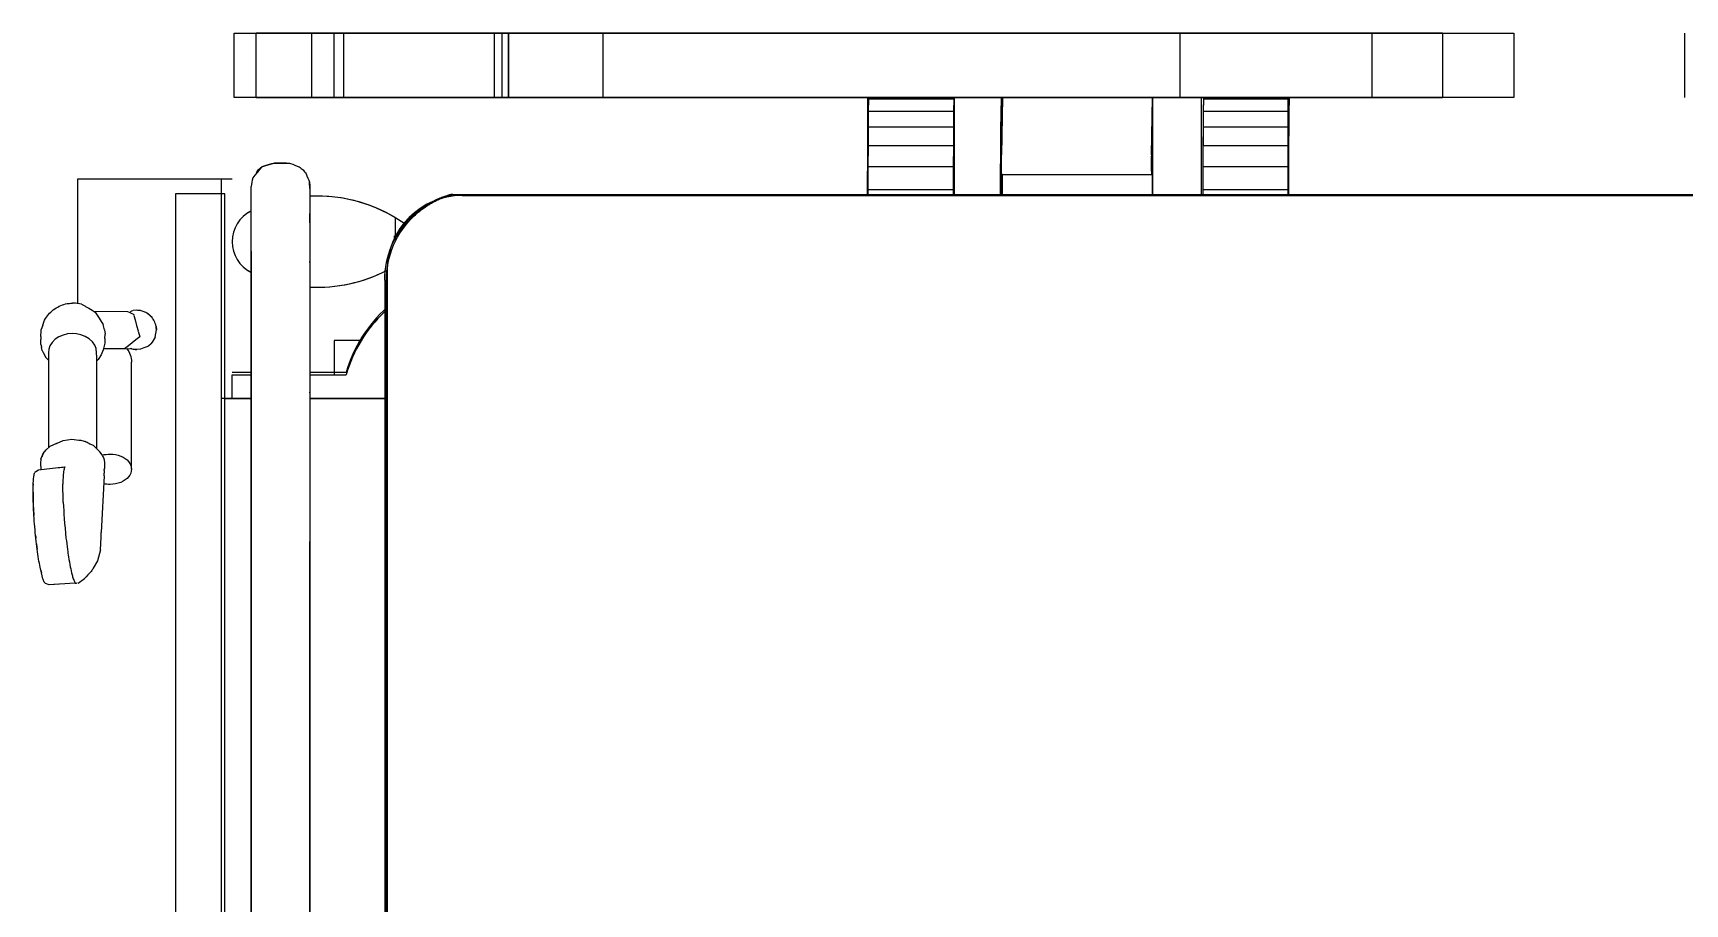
# Model space of a CAD drawing. Extents: x 2733443 to 3206532, y -1516114 to -1264405.
# Drawn here: x 3022467 to 3023306, y -1500473 to -1500030 of the extents above; entities that cross this region are included whole.
import ezdxf

# ---------------------------------------------------------------- set-up
doc = ezdxf.new("R2010")
doc.units = 0
doc.header["$MEASUREMENT"] = 0
doc.linetypes.add('1', pattern=[0, 0, 0])
doc.layers.get('0').update_dxf_attribs({"color": 250, "linetype": '1'})
doc.layers.add('furniture', color=33, linetype='Continuous')

# ---------------------------------------------------------------- blocks, each defined once
blk = doc.blocks.new('EQUIPMENT')
at = {"layer": 'furniture'}
for p, q in [((-9024.38, 2133.19), (-8373.67, 2133.19)), ((-9024.38, 2100.49), (-9024.38, 2133.19)), ((-9013.21, 2100.51), (-9013.21, 2133.19)), ((-8985.11, 2133.19), (-9013.21, 2133.19)), ((-8977.22, 2133.19), (-8985.11, 2133.19)), ((-8985.11, 2133.19), (-8985.11, 2100.51)), ((-8973.73, 2133.19), (-8977.22, 2133.19)), ((-8968.85, 2133.19), (-8973.73, 2133.19)), ((-8973.73, 2133.19), (-8973.73, 2100.51)), ((-8892.26, 2133.19), (-8968.85, 2133.19)), ((-8968.85, 2133.19), (-8968.85, 2100.51)), ((-8888.33, 2133.19), (-8892.26, 2133.19)), ((-8892.26, 2133.19), (-8892.26, 2100.51)), ((-8884.9, 2133.19), (-8888.33, 2133.19)), ((-8888.33, 2133.19), (-8888.33, 2100.51)), ((-8884.92, 2100.51), (-8884.92, 2133.19)), ((-8880.63, 2133.19), (-8884.9, 2133.19)), ((-8884.9, 2133.19), (-8884.9, 2100.51)), ((-8860.84, 2133.19), (-8880.63, 2133.19)), ((-8850.14, 2133.19), (-8860.84, 2133.19)), ((-8836.75, 2133.19), (-8850.14, 2133.19)), ((-8543.58, 2133.19), (-8836.75, 2133.19)), ((-8836.75, 2100.51), (-8836.75, 2133.19)), ((-8445.87, 2133.19), (-8543.58, 2133.19)), ((-8543.58, 2133.19), (-8543.58, 2100.51)), ((-8418.83, 2133.19), (-8445.87, 2133.19)), ((-8445.87, 2133.19), (-8445.87, 2100.51)), ((-8409.99, 2133.19), (-8418.83, 2133.19)), ((-8409.99, 2133.19), (-8409.99, 2100.51)), ((-8373.67, 2133.19), (-8373.67, 2100.49)), ((-8286.81, 2100.51), (-8286.81, 2133.19)), ((-8373.67, 2100.49), (-9024.38, 2100.49)), ((-9013.21, 2100.51), (-8985.11, 2100.51)), ((-8985.11, 2100.51), (-8977.22, 2100.51)), ((-8977.22, 2100.51), (-8973.73, 2100.51)), ((-8973.73, 2100.51), (-8968.85, 2100.51)), ((-8968.85, 2100.51), (-8892.26, 2100.51)), ((-8892.26, 2100.51), (-8888.33, 2100.51)), ((-8888.33, 2100.51), (-8884.9, 2100.51)), ((-8884.9, 2100.51), (-8880.63, 2100.51)), ((-8880.63, 2100.51), (-8860.84, 2100.51)), ((-8860.84, 2100.51), (-8850.14, 2100.51)), ((-8850.14, 2100.51), (-8836.75, 2100.51)), ((-8836.75, 2100.51), (-8543.58, 2100.51)), ((-8702.36, 2100.49), (-8702.36, 2050.64)), ((-8702.12, 2093.13), (-8702.04, 2100.38)), ((-8701.86, 2100.38), (-8701.88, 2099.55)), ((-8658.36, 2100.49), (-8658.36, 2050.64)), ((-8658.31, 2099.55), (-8658.29, 2100.38)), ((-8634.54, 2083.97), (-8634.32, 2100.38)), ((-8634.37, 2100.49), (-8634.37, 2050.64)), ((-8633.78, 2100.38), (-8634.17, 2071.27)), ((-8557.89, 2071.27), (-8557.5, 2100.51)), ((-8557.4, 2100.49), (-8557.4, 2050.64)), ((-8543.58, 2100.51), (-8445.87, 2100.51)), ((-8532.63, 2050.64), (-8532.63, 2100.49)), ((-8531.59, 2100.38), (-8531.66, 2093.13)), ((-8531.42, 2099.55), (-8531.4, 2100.38)), ((-8488.62, 2100.49), (-8488.62, 2050.64)), ((-8487.85, 2099.55), (-8487.83, 2100.38)), ((-8445.87, 2100.51), (-8418.83, 2100.51)), ((-8418.83, 2100.51), (-8409.99, 2100.51)), ((-8702.2, 2082.18), (-8702.12, 2093.13)), ((-8701.97, 2093.36), (-8702.05, 2085.39)), ((-8701.88, 2099.55), (-8701.97, 2093.36)), ((-8658.41, 2093.36), (-8701.97, 2093.36)), ((-8658.31, 2099.55), (-8701.88, 2099.55)), ((-8658.49, 2085.39), (-8658.41, 2093.36)), ((-8658.41, 2093.36), (-8658.31, 2099.55)), ((-8531.66, 2093.13), (-8531.74, 2082.18)), ((-8531.6, 2085.39), (-8531.51, 2093.36)), ((-8531.51, 2093.36), (-8531.42, 2099.55)), ((-8487.95, 2093.36), (-8531.51, 2093.36)), ((-8487.85, 2099.55), (-8531.42, 2099.55)), ((-8488.03, 2085.39), (-8487.95, 2093.36)), ((-8487.95, 2093.36), (-8487.85, 2099.55)), ((-8702.05, 2085.39), (-8702.12, 2075.9)), ((-8658.49, 2085.39), (-8702.05, 2085.39)), ((-8658.56, 2075.9), (-8658.49, 2085.39)), ((-8531.67, 2075.9), (-8531.6, 2085.39)), ((-8488.03, 2085.39), (-8531.6, 2085.39)), ((-8488.1, 2075.9), (-8488.03, 2085.39)), ((-8702.26, 2069.8), (-8702.2, 2082.18)), ((-8702.12, 2075.9), (-8702.18, 2065.18)), ((-8658.56, 2075.9), (-8702.12, 2075.9)), ((-8658.61, 2065.18), (-8658.56, 2075.9)), ((-8634.69, 2057.38), (-8634.6, 2076.26)), ((-8531.74, 2082.18), (-8531.81, 2069.8)), ((-8531.72, 2065.18), (-8531.67, 2075.9)), ((-8488.1, 2075.9), (-8531.67, 2075.9)), ((-8488.15, 2065.18), (-8488.1, 2075.9)), ((-8702.31, 2056.37), (-8702.26, 2069.8)), ((-8531.81, 2069.8), (-8531.85, 2056.37)), ((-9103.85, 1995.68), (-9103.85, 2059.16)), ((-9103.85, 2059.16), (-9030.94, 2059.16)), ((-9103.85, 1995.68), (-9103.85, 2059.16)), ((-9103.85, 2059.16), (-9025.46, 2059.16)), ((-9030.94, 2059.16), (-9030.94, 1067.27)), ((-9012.99, 2062.03), (-9012.32, 2063.64)), ((-8702.18, 2065.18), (-8702.21, 2053.54)), ((-8658.61, 2065.18), (-8702.18, 2065.18)), ((-8658.65, 2053.54), (-8658.61, 2065.18)), ((-8634.14, 2061.26), (-8634, 2061.26)), ((-8634, 2061.26), (-8557.72, 2061.26)), ((-8531.76, 2053.54), (-8531.72, 2065.18)), ((-8488.15, 2065.18), (-8531.72, 2065.18)), ((-8488.19, 2053.54), (-8488.15, 2065.18)), ((-9054.29, 2051.51), (-9054.29, 1064.53)), ((-9029.11, 2051.51), (-9054.29, 2051.51)), ((-9029.11, 1064.53), (-9029.11, 2051.51)), ((-8985.88, 2054.2), (-8986.08, 2057.35)), ((-8985.88, 2055.17), (-8985.96, 2055.43)), ((-8985.88, 2054.2), (-8985.88, 2054.56)), ((-8913.23, 2051.14), (-8913.89, 2051.14)), ((-8913.23, 2051.14), (-8232, 2051.14)), ((-8908.55, 2050.64), (-7094.43, 2050.64)), ((-8702.31, 2051.14), (-8702.31, 2056.37)), ((-8702.21, 2053.54), (-8702.22, 2051.14)), ((-8658.65, 2053.54), (-8702.21, 2053.54)), ((-8658.65, 2051.14), (-8658.65, 2053.54)), ((-8531.85, 2056.37), (-8531.86, 2051.14)), ((-8488.19, 2053.54), (-8531.76, 2053.54)), ((-8531.76, 2051.14), (-8531.76, 2053.54)), ((-8488.2, 2051.14), (-8488.19, 2053.54)), ((-8985.88, 2039.86), (-8985.88, 2041.49)), ((-8930.93, 2042.76), (-8930.6, 2043.02)), ((-8922.75, 2047.91), (-8922.73, 2047.91)), ((-8985.88, 2036.69), (-8985.88, 2039.86)), ((-8942.51, 2039.39), (-8942.51, 2030.08)), ((-8942.84, 2027.74), (-8942.84, 2028.85)), ((-8942.83, 2029.02), (-8942.83, 2030.08)), ((-8942.83, 2030.08), (-8942.24, 2030.08)), ((-8942.63, 2029.02), (-8942.83, 2029.02)), ((-8942.63, 2029.02), (-8942.63, 2028.85)), ((-8942.63, 2028.85), (-8942.63, 2028.12)), ((-8942.58, 2029.02), (-8940.44, 2032.5)), ((-8942.58, 2028.2), (-8942.58, 2029.02)), ((-8942.39, 2029.02), (-8942.58, 2029.02)), ((-8942.39, 2029.02), (-8942.39, 2028.55)), ((-8941.32, 2031.57), (-8941.15, 2031.57)), ((-8940.81, 2031.57), (-8941.15, 2031.57)), ((-8985.88, 2016.58), (-8985.92, 2017.17)), ((-8985.88, 2010.34), (-8985.91, 2009.23)), ((-8947.83, 2007.57), (-8947.83, 1108.47)), ((-8946.98, 1108.47), (-8946.98, 2007.57)), ((-8946.67, 2012.51), (-8946.67, 1103.53)), ((-9106.16, 1996.01), (-9106.67, 1995.99)), ((-9102.07, 1995.43), (-9100.34, 1994.55)), ((-9095.73, 1991.84), (-9078.63, 1991.71)), ((-9076.64, 1991.94), (-9077.32, 1991.6)), ((-9075.96, 1992.03), (-9076.64, 1991.94)), ((-9073.9, 1992.32), (-9075.71, 1992.16)), ((-9072.08, 1992.16), (-9073.9, 1992.32)), ((-9066.15, 1988.63), (-9068.44, 1990.7)), ((-8985.89, 1992.33), (-8985.88, 1991.95)), ((-9122.52, 1981.85), (-9122.48, 1982.5)), ((-9121.71, 1984.78), (-9122.48, 1982.5)), ((-9121.71, 1984.78), (-9120.82, 1987.38)), ((-9090.4, 1982.35), (-9090.96, 1985.09)), ((-9090.4, 1982.35), (-9090.04, 1980.13)), ((-9075.6, 1990.32), (-9075.46, 1989.79)), ((-9075.41, 1989.63), (-9074.81, 1987.45)), ((-9064.59, 1978.74), (-9063.92, 1982.35)), ((-9064.09, 1984.16), (-9063.92, 1982.35)), ((-9122.73, 1979), (-9122.79, 1977.48)), ((-9122.78, 1976.63), (-9122.79, 1977.48)), ((-9122.75, 1974.87), (-9122.78, 1976.63)), ((-9122.73, 1979), (-9122.52, 1981.85)), ((-9118.05, 1974.33), (-9118.65, 1972.56)), ((-9116.97, 1976.04), (-9118.05, 1974.33)), ((-9115.42, 1977.57), (-9116.97, 1976.04)), ((-9113.5, 1978.83), (-9115.42, 1977.57)), ((-9111.33, 1979.74), (-9113.5, 1978.83)), ((-9109.07, 1980.28), (-9111.33, 1979.74)), ((-9106.84, 1980.47), (-9109.07, 1980.28)), ((-9104.61, 1980.35), (-9106.84, 1980.47)), ((-9102.32, 1979.88), (-9104.61, 1980.35)), ((-9100.09, 1979.04), (-9102.32, 1979.88)), ((-9098.1, 1977.84), (-9100.09, 1979.04)), ((-9096.46, 1976.35), (-9098.1, 1977.84)), ((-9095.27, 1974.68), (-9096.46, 1976.35)), ((-9094.56, 1972.93), (-9095.27, 1974.68)), ((-9090.16, 1975.67), (-9090.96, 1972.19)), ((-9090.12, 1977.99), (-9090.16, 1975.67)), ((-9090.12, 1977.99), (-9090.04, 1980.13)), ((-9073.23, 1981.71), (-9072.44, 1978.84)), ((-9068.44, 1973.99), (-9066.84, 1975.29)), ((-9066.15, 1976.06), (-9066.78, 1975.36)), ((-9065.04, 1977.76), (-9066.15, 1976.06)), ((-9064.59, 1978.74), (-9065.04, 1977.76)), ((-8959.67, 1976.96), (-8973.58, 1976.96)), ((-8973.58, 1976.96), (-8973.58, 1959.59)), ((-9122.02, 1971.87), (-9122.31, 1973.4)), ((-9122.02, 1971.87), (-9121.51, 1970.81)), ((-9121.51, 1970.81), (-9120.14, 1968.41)), ((-9118.82, 1966.92), (-9120.14, 1968.41)), ((-9118.8, 1970.83), (-9118.82, 1968.07)), ((-9118.82, 1968.07), (-9118.82, 1965.13)), ((-9118.65, 1972.56), (-9118.8, 1970.83)), ((-9094.32, 1968.45), (-9094.56, 1972.93)), ((-9094.32, 1965.51), (-9094.32, 1968.45)), ((-9093.6, 1967.38), (-9094.32, 1966.7)), ((-9094.32, 1922.02), (-9094.32, 1965.51)), ((-9092, 1969.67), (-9093.6, 1967.38)), ((-9090.96, 1972.19), (-9092, 1969.67)), ((-9080.13, 1972.82), (-9090.73, 1972.82)), ((-9080.01, 1972.92), (-9077.24, 1972.82)), ((-9076.4, 1972.98), (-9077.24, 1972.82)), ((-9076.62, 1911.56), (-9076.62, 1966.02)), ((-9073.9, 1972.37), (-9075.71, 1972.53)), ((-9072.08, 1972.53), (-9073.9, 1972.37)), ((-9118.82, 1965.13), (-9118.82, 1922.42)), ((-9015.83, 1960.7), (-9025.46, 1960.7)), ((-9025.46, 1947.43), (-9025.46, 1959.59)), ((-9025.46, 1959.59), (-9015.83, 1959.59)), ((-8967.44, 1960.7), (-8985.88, 1960.7)), ((-8985.88, 1959.59), (-8967.44, 1959.59)), ((-8985.91, 1950.72), (-8985.89, 1940.51)), ((-8985.88, 1950.72), (-8985.88, 1874.81)), ((-8985.88, 1950.36), (-8985.88, 1950.72)), ((-9015.72, 1947.43), (-9030.94, 1947.43)), ((-9029.11, 1947.43), (-9015.83, 1947.43)), ((-8985.9, 1947.43), (-8946.67, 1947.43)), ((-8947.83, 1947.43), (-8985.88, 1947.43)), ((-9015.72, 1933.71), (-9015.83, 1933.74)), ((-9015.83, 1933.02), (-9015.83, 1933.74)), ((-9015.83, 1933.02), (-9015.65, 1933.02)), ((-9114.75, 1924.63), (-9118.08, 1923.04)), ((-9114.75, 1924.63), (-9111.36, 1926.14)), ((-9111.36, 1926.14), (-9106.87, 1926.77)), ((-9097.87, 1924.37), (-9098.12, 1924.59)), ((-9095.85, 1923.56), (-9098.07, 1924.44)), ((-9093.12, 1920.81), (-9095.85, 1923.56)), ((-9015.65, 1930.01), (-9015.83, 1930.07)), ((-9015.83, 1916.62), (-9015.83, 1926.55)), ((-9122.66, 1916.67), (-9122.9, 1914.59)), ((-9122.66, 1916.67), (-9121.49, 1919.53)), ((-9121.49, 1919.53), (-9122.27, 1917.61)), ((-9121.49, 1919.53), (-9120.08, 1921.38)), ((-9118.08, 1923.04), (-9120.08, 1921.38)), ((-9092.67, 1920.39), (-9093.12, 1920.81)), ((-9091.53, 1918.95), (-9092.67, 1920.39)), ((-9090.24, 1915.11), (-9090.58, 1917.01)), ((-9090.24, 1912.23), (-9090.24, 1915.11)), ((-9015.78, 1917.99), (-9015.83, 1918.28)), ((-9015.83, 1907.23), (-9015.83, 1916.62)), ((-9015.83, 1907.23), (-9015.83, 1915.56)), ((-9015.83, 1907.23), (-9015.83, 1915.56)), ((-9015.83, 1915.56), (-9015.83, 1907.23)), ((-9125.23, 1910.44), (-9123.96, 1911.23)), ((-9123.92, 1911.33), (-9113.92, 1912.37)), ((-9122.9, 1914.59), (-9122.68, 1911.46)), ((-9090.5, 1908.2), (-9091.97, 1879.41)), ((-9090.56, 1910.87), (-9090.43, 1909.62)), ((-9090.5, 1908.2), (-9090.43, 1909.62)), ((-9015.83, 1914.68), (-9015.83, 1907.23)), ((-9126.58, 1904.16), (-9126.61, 1903.85)), ((-9126.61, 1903.85), (-9126.61, 1903.41)), ((-9125.41, 1877.91), (-9125.33, 1877.06)), ((-9125.33, 1877.06), (-9125.26, 1876.45)), ((-9092.34, 1870.64), (-9092.1, 1877.08)), ((-9092.1, 1877.08), (-9091.97, 1879.41)), ((-9124.75, 1872.1), (-9124.57, 1870.89)), ((-9093.92, 1865.02), (-9096.04, 1861.21)), ((-9092.34, 1870.64), (-9093.92, 1865.02)), ((-9122.77, 1860.33), (-9122.69, 1859.94)), ((-9122.69, 1859.94), (-9122.41, 1858.97)), ((-9118.52, 1852.8), (-9120.28, 1853.51)), ((-9105.18, 1853.72), (-9118.52, 1852.8)), ((-9113.87, 1853.08), (-9118.52, 1852.8)), ((-9104.55, 1853.65), (-9104.41, 1853.93)), ((-9103.85, 1853.65), (-9103.85, 1853.65)), ((-9103.68, 1853.7), (-9100.48, 1856.08)), ((-9015.83, 1800.33), (-9015.83, 1799.46)), ((-9015.83, 1720.3), (-9015.83, 1799.46))]:
    blk.add_line(p, q, dxfattribs=at)
at = {"layer": 'furniture', "flags": 128}
for points in [[(-9010.41, 2065.2), (-9008.77, 2065.68), (-9007.13, 2066.17), (-9005.49, 2066.66), (-9003.85, 2067.15)], [(-9003.85, 2067.15), (-9005.49, 2066.66), (-9007.13, 2066.17), (-9008.77, 2065.68), (-9010.41, 2065.2)], [(-8997.86, 2067.15), (-8999.36, 2067.15), (-9000.86, 2067.15), (-9002.35, 2067.15), (-9003.85, 2067.15)], [(-9003.85, 2067.15), (-9002.35, 2067.15), (-9000.86, 2067.15), (-8999.36, 2067.15), (-8997.86, 2067.15)], [(-8997.86, 2067.15), (-8997.32, 2067.1), (-8996.77, 2067.05), (-8996.23, 2067), (-8995.68, 2066.95)], [(-8995.68, 2066.95), (-8994.59, 2066.51), (-8993.49, 2066.07), (-8992.4, 2065.63), (-8991.3, 2065.2)], [(-9014.99, 2059.58), (-9015.2, 2058.48), (-9015.41, 2057.37), (-9015.62, 2056.27), (-9015.83, 2055.17)], [(-9010.41, 2065.2), (-9011.55, 2063.79), (-9012.7, 2062.39), (-9013.85, 2060.98), (-9014.99, 2059.58)], [(-9012.32, 2063.64), (-9011.84, 2064.03), (-9011.37, 2064.42), (-9010.89, 2064.81), (-9010.41, 2065.2)], [(-8991.3, 2065.2), (-8990.83, 2064.81), (-8990.35, 2064.42), (-8989.87, 2064.03), (-8989.39, 2063.64)], [(-8989.39, 2063.64), (-8989, 2063.16), (-8988.61, 2062.68), (-8988.22, 2062.2), (-8987.83, 2061.72)], [(-8987.83, 2061.72), (-8987.39, 2060.63), (-8986.96, 2059.54), (-8986.52, 2058.44), (-8986.08, 2057.35)], [(-9015.83, 2051.27), (-9015.83, 2052.25), (-9015.83, 2053.22), (-9015.83, 2054.2), (-9015.83, 2055.17)], [(-9015.83, 2039.87), (-9015.83, 2042.72), (-9015.83, 2045.57), (-9015.83, 2048.42), (-9015.83, 2051.27)], [(-8986.08, 2057.35), (-8986.03, 2056.8), (-8985.98, 2056.26), (-8985.93, 2055.71), (-8985.88, 2055.17)], [(-8985.88, 2054.56), (-8985.88, 2054.71), (-8985.88, 2054.87), (-8985.88, 2055.02), (-8985.88, 2055.17)], [(-8985.88, 2055.17), (-8985.88, 2054.93), (-8985.88, 2054.69), (-8985.88, 2054.44), (-8985.88, 2054.2)], [(-8985.88, 2054.2), (-8985.88, 2052.26), (-8985.88, 2050.31), (-8985.88, 2048.37), (-8985.88, 2046.42)], [(-8985.88, 2046.42), (-8985.88, 2042.75), (-8985.88, 2039.08), (-8985.88, 2035.4), (-8985.88, 2031.73)], [(-9015.83, 2031.78), (-9015.83, 2033.8), (-9015.83, 2035.83), (-9015.83, 2037.85), (-9015.83, 2039.87)], [(-8939.2, 2034.25), (-8937.31, 2036.63), (-8935.06, 2039.06)], [(-9015.83, 2022.37), (-9015.83, 2024.72), (-9015.83, 2027.08), (-9015.83, 2029.43), (-9015.83, 2031.78)], [(-8985.88, 2031.73), (-8985.88, 2029.39), (-8985.88, 2027.04), (-8985.88, 2024.7), (-8985.88, 2022.36)], [(-8941.15, 2031.57), (-8941.91, 2030.31), (-8942.63, 2029.02)], [(-8942.24, 2030.08), (-8941.78, 2030.83), (-8941.32, 2031.57)], [(-9015.83, 1907.23), (-9015.83, 1927.35), (-9015.83, 1968.96), (-9015.83, 2010.57), (-9015.83, 2022.37)], [(-9015.83, 2022.37), (-9015.83, 1993.99), (-9015.83, 1936.94), (-9015.83, 1907.23)], [(-8985.88, 2022.36), (-8985.88, 2019.76), (-8985.88, 2017.17), (-8985.88, 2014.57), (-8985.88, 2011.98)], [(-9015.83, 1933.74), (-9015.83, 1953.6), (-9015.83, 1973.45), (-9015.83, 1993.31), (-9015.83, 2013.17)], [(-9015.83, 2012.04), (-9015.83, 1996.71), (-9015.83, 1981.38), (-9015.83, 1966.05), (-9015.83, 1950.72)], [(-8985.88, 2011.98), (-8985.88, 2009.23), (-8985.88, 2006.47), (-8985.88, 2003.72), (-8985.88, 2000.97)], [(-8985.88, 2000.97), (-8985.88, 1998.09), (-8985.88, 1995.21), (-8985.88, 1992.33), (-8985.88, 1989.45)], [(-9118.87, 1990.25), (-9118.25, 1990.85), (-9117.62, 1991.44), (-9117, 1992.04), (-9116.37, 1992.63)], [(-9116.37, 1992.63), (-9115.63, 1993.09), (-9114.89, 1993.54), (-9114.14, 1993.99), (-9113.4, 1994.45)], [(-9113.4, 1994.45), (-9112.58, 1994.73), (-9111.76, 1995.02), (-9110.95, 1995.3), (-9110.13, 1995.58)], [(-9110.13, 1995.58), (-9109.26, 1995.69), (-9108.4, 1995.8), (-9108.08, 1995.84)], [(-9108.08, 1995.84), (-9107.53, 1995.9), (-9106.67, 1996.01)], [(-9102.07, 1995.43), (-9103.09, 1995.58), (-9104.12, 1995.72), (-9105.14, 1995.87), (-9106.16, 1996.01)], [(-9100.34, 1994.54), (-9099.98, 1994.33), (-9098.34, 1993.37), (-9096.69, 1992.41), (-9095.05, 1991.44)], [(-9095.05, 1991.44), (-9094.03, 1989.85), (-9093, 1988.27), (-9091.98, 1986.68), (-9090.96, 1985.09)], [(-9078.63, 1991.71), (-9077.87, 1991.37), (-9077.12, 1991.02), (-9076.36, 1990.67), (-9075.6, 1990.32)], [(-9072.08, 1992.16), (-9072.54, 1992.2), (-9072.99, 1992.24), (-9073.44, 1992.28), (-9073.9, 1992.32)], [(-9070.22, 1991.62), (-9070.69, 1991.75), (-9071.15, 1991.89), (-9071.62, 1992.02), (-9072.08, 1992.16)], [(-9068.44, 1990.7), (-9068.88, 1990.93), (-9069.33, 1991.16), (-9069.78, 1991.39), (-9070.22, 1991.62)], [(-9066.15, 1988.63), (-9066.72, 1989.15), (-9067.3, 1989.66), (-9067.87, 1990.18), (-9068.44, 1990.7)], [(-9120.82, 1987.38), (-9120.33, 1988.1), (-9119.84, 1988.82), (-9119.36, 1989.53), (-9118.87, 1990.25)], [(-9074.8, 1987.39), (-9074.02, 1984.58), (-9073.26, 1981.84)], [(-9065.04, 1986.93), (-9065.31, 1987.35), (-9065.59, 1987.78), (-9065.87, 1988.21), (-9066.15, 1988.63)], [(-9064.09, 1984.16), (-9064.32, 1984.85), (-9064.56, 1985.54), (-9064.8, 1986.24), (-9065.04, 1986.93)], [(-9063.92, 1982.35), (-9063.96, 1982.8), (-9064, 1983.25), (-9064.05, 1983.71), (-9064.09, 1984.16)], [(-8985.88, 1989.45), (-8985.88, 1979.77), (-8985.88, 1970.09), (-8985.88, 1960.4), (-8985.88, 1950.72)], [(-9122.75, 1974.87), (-9122.41, 1973.76), (-9122.3, 1973.4)], [(-9072.44, 1978.84), (-9074.36, 1977.33), (-9076.29, 1975.83), (-9078.21, 1974.32), (-9080.13, 1972.82)], [(-9068.44, 1973.99), (-9069.35, 1973.63), (-9070.26, 1973.26), (-9071.17, 1972.9), (-9072.08, 1972.53)], [(-9015.83, 1981.83), (-9015.83, 1976.63), (-9015.83, 1971.43), (-9015.83, 1966.23), (-9015.83, 1961.02)], [(-9076.79, 1972.9), (-9076.41, 1972.77), (-9075.71, 1972.54)], [(-9075.71, 1972.53), (-9075.26, 1972.49), (-9074.81, 1972.45), (-9074.35, 1972.41), (-9073.9, 1972.37)], [(-9015.83, 1907.67), (-9015.83, 1924.06), (-9015.83, 1940.46), (-9015.83, 1956.85), (-9015.83, 1973.24)], [(-9015.83, 1973.24), (-9015.83, 1965.06), (-9015.83, 1956.87), (-9015.83, 1948.69), (-9015.83, 1940.51)], [(-9015.83, 1907.67), (-9015.83, 1924.06), (-9015.83, 1940.46), (-9015.83, 1956.85), (-9015.83, 1973.24)], [(-9015.83, 1971.43), (-9015.83, 1941.92), (-9015.83, 1912.4), (-9015.83, 1882.88), (-9015.83, 1872.94)], [(-9015.83, 1961.02), (-9015.83, 1963.63), (-9015.83, 1966.23), (-9015.83, 1968.83), (-9015.83, 1971.43)], [(-9015.83, 1950.72), (-9015.83, 1824.93), (-9015.83, 1699.14), (-9015.83, 1294.35), (-9015.83, 1168.56)], [(-8985.88, 1950.72), (-8985.88, 1941.16), (-8985.88, 1931.6), (-8985.88, 1922.04), (-8985.88, 1912.47)], [(-9015.83, 1940.51), (-9015.83, 1932.3), (-9015.83, 1924.09), (-9015.83, 1915.88), (-9015.83, 1907.67)], [(-9015.83, 1930.07), (-9015.83, 1930.8), (-9015.83, 1931.54), (-9015.83, 1932.28), (-9015.83, 1933.02)], [(-9106.87, 1926.77), (-9105.74, 1926.65), (-9104.6, 1926.52), (-9103.47, 1926.4), (-9102.34, 1926.28)], [(-9102.34, 1926.28), (-9101.78, 1926.11), (-9101.23, 1925.94), (-9100.67, 1925.76), (-9100.12, 1925.59)], [(-9098.12, 1924.59), (-9098.62, 1924.84), (-9099.12, 1925.09), (-9099.62, 1925.34), (-9100.12, 1925.59)], [(-9015.83, 1907.23), (-9015.77, 1920.65), (-9015.72, 1930.17)], [(-9015.83, 1926.55), (-9015.83, 1927.43), (-9015.83, 1928.31), (-9015.83, 1929.19), (-9015.83, 1930.07)], [(-9090.58, 1917.01), (-9090.82, 1917.5), (-9091.06, 1917.98), (-9091.29, 1918.47), (-9091.53, 1918.95)], [(-9015.83, 1918.28), (-9015.83, 1917.86), (-9015.83, 1917.45), (-9015.83, 1917.04), (-9015.83, 1916.62)], [(-9015.83, 1916.62), (-9015.83, 1916.14), (-9015.83, 1915.65), (-9015.83, 1915.16), (-9015.83, 1914.68)], [(-9015.83, 1916.62), (-9015.81, 1915.56), (-9015.79, 1914.84)], [(-9126.52, 1905.49), (-9126.45, 1906.17), (-9126.38, 1906.84), (-9126.31, 1907.52), (-9126.24, 1908.19)], [(-9126.24, 1908.19), (-9126.13, 1908.62), (-9126.02, 1909.05), (-9125.91, 1909.48), (-9125.8, 1909.9)], [(-9125.66, 1910.04), (-9125.51, 1910.17), (-9125.37, 1910.31), (-9125.23, 1910.44)], [(-9113.92, 1912.37), (-9113.08, 1912.46), (-9112.24, 1912.54), (-9111.39, 1912.63), (-9110.55, 1912.72)], [(-9111.36, 1908.22), (-9111.4, 1907.16), (-9111.45, 1906.11), (-9111.49, 1905.06), (-9111.53, 1904.01)], [(-9111.02, 1911.12), (-9111.11, 1910.4), (-9111.19, 1909.67), (-9111.28, 1908.94), (-9111.36, 1908.22)], [(-9110.55, 1912.72), (-9110.67, 1912.32), (-9110.79, 1911.92), (-9110.91, 1911.52), (-9111.02, 1911.12)], [(-9090.59, 1910.87), (-9090.49, 1911.26), (-9090.24, 1912.23)], [(-9015.83, 1211.61), (-9015.83, 1315.88), (-9015.83, 1699.14), (-9015.83, 1803.41), (-9015.83, 1907.67)], [(-9015.83, 1799.46), (-9015.83, 1826.4), (-9015.83, 1853.34), (-9015.83, 1880.29), (-9015.83, 1907.23)], [(-8985.88, 1912.47), (-8985.88, 1903.06), (-8985.88, 1893.64), (-8985.88, 1884.23), (-8985.88, 1874.81)], [(-9126.64, 1899.91), (-9126.65, 1899.59), (-9126.67, 1898.17)], [(-9126.66, 1902.07), (-9126.63, 1902.92), (-9126.59, 1903.78), (-9126.56, 1904.64), (-9126.52, 1905.49)], [(-9126.52, 1893.45), (-9126.56, 1895.6), (-9126.59, 1897.76), (-9126.63, 1899.91), (-9126.66, 1902.07)], [(-9111.36, 1894.77), (-9111.33, 1895.54), (-9111.39, 1898.37), (-9111.46, 1901.19), (-9111.53, 1904.01)], [(-9126.67, 1898.17), (-9126.64, 1896.97), (-9126.61, 1895.76), (-9126.58, 1894.56), (-9126.55, 1893.35)], [(-9126.24, 1888.08), (-9126.31, 1889.42), (-9126.38, 1890.76), (-9126.45, 1892.11), (-9126.52, 1893.45)], [(-9126.49, 1892.04), (-9126.46, 1891.38), (-9126.43, 1890.73)], [(-9126.43, 1890.73), (-9126.39, 1890.05), (-9126.35, 1889.37), (-9126.31, 1888.69), (-9126.27, 1888)], [(-9111.36, 1894.77), (-9111.23, 1892.7), (-9111.1, 1890.63), (-9110.98, 1888.56), (-9110.85, 1886.5)], [(-9125.8, 1882.3), (-9125.91, 1883.75), (-9126.02, 1885.19), (-9126.13, 1886.64), (-9126.24, 1888.08)], [(-9125.23, 1876.45), (-9125.37, 1877.91), (-9125.51, 1879.38), (-9125.66, 1880.84), (-9125.8, 1882.3)], [(-9110.85, 1886.5), (-9110.62, 1884.03), (-9110.39, 1881.55), (-9110.15, 1879.08), (-9109.92, 1876.61)], [(-9124.56, 1870.89), (-9124.72, 1872.28), (-9124.89, 1873.67), (-9125.06, 1875.06), (-9125.23, 1876.45)], [(-9124.93, 1873.67), (-9124.89, 1873.34), (-9124.75, 1872.1)], [(-9109.92, 1876.61), (-9109.74, 1875.15), (-9109.55, 1873.69), (-9109.37, 1872.23), (-9109.19, 1870.76)], [(-8985.88, 1244.47), (-8985.88, 1294.35), (-8985.88, 1699.14), (-8985.88, 1824.93), (-8985.88, 1874.81)], [(-8985.88, 1874.81), (-8985.88, 1803.41), (-8985.88, 1699.14), (-8985.88, 1315.88), (-8985.88, 1244.47)], [(-8985.88, 1874.81), (-8985.88, 1853.34), (-8985.88, 1826.4), (-8985.88, 1799.46)], [(-9123.83, 1865.93), (-9124.01, 1867.17), (-9124.2, 1868.41), (-9124.38, 1869.65), (-9124.56, 1870.89)], [(-9123.11, 1861.81), (-9123.29, 1862.84), (-9123.47, 1863.87), (-9123.65, 1864.9), (-9123.83, 1865.93)], [(-9109.19, 1870.76), (-9109.05, 1869.82), (-9108.91, 1868.88), (-9108.78, 1867.94), (-9108.64, 1867)], [(-9108.64, 1867), (-9108.41, 1865.73), (-9108.19, 1864.45), (-9107.97, 1863.18), (-9107.74, 1861.91)], [(-9121.68, 1855.92), (-9122.03, 1857.39), (-9122.39, 1858.86), (-9122.75, 1860.33), (-9123.11, 1861.81)], [(-9107.74, 1861.91), (-9107.51, 1860.89), (-9107.28, 1859.87), (-9107.05, 1858.85), (-9106.82, 1857.84)], [(-9106.82, 1857.84), (-9106.68, 1857.34), (-9106.53, 1856.84), (-9106.38, 1856.34), (-9106.23, 1855.84)], [(-9097.07, 1859.65), (-9097.92, 1858.76), (-9098.78, 1857.86), (-9099.63, 1856.97), (-9100.48, 1856.08)], [(-9096.02, 1861.21), (-9096.29, 1860.82), (-9096.55, 1860.43), (-9096.81, 1860.04), (-9097.07, 1859.65)], [(-9120.96, 1854.17), (-9121.14, 1854.61), (-9121.32, 1855.05), (-9121.5, 1855.48), (-9121.68, 1855.92)], [(-9120.28, 1853.51), (-9120.45, 1853.67), (-9120.62, 1853.84), (-9120.79, 1854), (-9120.96, 1854.17)], [(-9106.23, 1855.84), (-9105.97, 1855.31), (-9105.71, 1854.78), (-9105.44, 1854.25), (-9105.18, 1853.72)], [(-9105.18, 1853.72), (-9105.02, 1853.7), (-9104.86, 1853.68), (-9104.7, 1853.67), (-9104.55, 1853.65)], [(-9103.68, 1853.7), (-9103.74, 1853.67), (-9103.81, 1853.64), (-9103.88, 1853.61)], [(-8985.88, 1265.92), (-8985.88, 1343.03), (-8985.88, 1699.14), (-8985.88, 1776.25), (-8985.88, 1839.88)], [(-9015.83, 1799.46), (-9015.83, 1749.3), (-9015.83, 1699.14), (-9015.83, 1648.98), (-9015.83, 1319.82)], [(-9015.83, 1316.85), (-9015.83, 1647.49), (-9015.83, 1699.14), (-9015.83, 1750.79), (-9015.83, 1799.46)], [(-9015.83, 1799.46), (-9015.83, 1761), (-9015.83, 1699.14), (-9015.83, 1637.29), (-9015.83, 1296.43)], [(-8985.88, 1799.46), (-8985.88, 1760.77), (-8985.88, 1719.11)], [(-8985.88, 1799.46), (-8985.88, 1699.14), (-8985.88, 1267.21), (-8985.88, 1244.47)], [(-8985.88, 1296.43), (-8985.88, 1637.29), (-8985.88, 1699.14), (-8985.88, 1761), (-8985.88, 1799.46)], [(-8986.05, 1786.98), (-8986.01, 1770.12), (-8985.95, 1744.61), (-8985.88, 1719.11)], [(-8985.88, 1748.49), (-8985.88, 1750.51), (-8985.88, 1752.52), (-8985.88, 1754.53), (-8985.88, 1756.54)], [(-8985.88, 1756.54), (-8985.88, 1754.53), (-8985.88, 1752.52), (-8985.88, 1750.51), (-8985.88, 1748.49)], [(-8985.88, 1748.49), (-8985.88, 1723.82), (-8985.88, 1699.14), (-8985.88, 1674.46), (-8985.88, 1649.79)], [(-8985.88, 1649.79), (-8985.88, 1674.46), (-8985.88, 1699.14), (-8985.88, 1723.82), (-8985.88, 1748.49)], [(-9015.83, 1273.14), (-9015.83, 1699.11), (-9015.83, 1719.58)], [(-8985.88, 1719.11), (-8985.88, 1688.29), (-8985.88, 1657.48), (-8985.88, 1347.66), (-8985.88, 1316.85)]]:
    blk.add_lwpolyline(points, dxfattribs=at)
at = {"layer": 'furniture'}
for centre, radius, start, end in [((-8982.03, 1973.51), 76.83, 59.03496, 92.89076), ((-8982.03, 1973.51), 76.83, 55.14797, 92.86887), ((-8908.55, 2012.51), 38.12, 90, 180), ((-9008.11, 2027.19), 17.35, 116.42332, 243.57668), ((-9008.11, 2027.19), 17.35, 116.6022, 243.3978), ((-8982.03, 2080.87), 76.83, 267.10924, 297.04227), ((-8982.03, 2080.87), 76.83, 267.13113, 297.4101), ((-8900.68, 1941.82), 69.37, 131.51708, 164.21289), ((-8900.68, 1940.72), 69.37, 132.97148, 164.21289)]:
    blk.add_arc(centre, radius, start, end, dxfattribs=at)
at = {"layer": 'furniture', "extrusion": (0, 0, -1)}
for centre, major_axis, ratio, start_param, end_param in [((-8634.43, 2065.7), (0, -21.78), 0.008727, 2.076942, 2.565634), ((-8634.14, 2066.7), (0, -5.45), 0.008727, 0, 2.565634), ((-8557.86, 2066.7), (0, -5.45), 0.008727, 0, 2.565634), ((-8634, 2050.36), (0, -10.89), 0.008727, 3.141593, 4.640426), ((-8557.72, 2050.36), (0, -10.89), 0.008727, 3.141593, 4.640426), ((-8634.52, 2046.82), (0, -21.78), 0.008727, 1.771388, 2.076942), ((-8902.87, 2007.57), (0, -44.96), 0.999962, 2.673809, 2.684168), ((-8902.87, 2007.57), (0, -44.96), 0.999962, 1.977706, 2.384321), ((-8902.02, 2007.57), (0, -44.96), 0.999962, 1.977706, 2.384321), ((-8902.87, 2007.57), (0, -44.96), 0.999962, 2.227467, 2.328428), ((-8902.87, 2007.57), (0, -44.96), 0.999962, 1.570796, 1.977559), ((-8902.02, 2007.57), (0, 44.96), 0.999962, 4.712389, 5.119151), ((-8903.31, 2007.57), (0, -44.96), 0.999962, 2.068091, 2.095031), ((-8902.87, 2007.57), (0, -44.96), 0.999962, 2.068091, 2.124033), ((-9087.52, 1966.02), (-10.89, 0), 0.999998, 2.460038, 3.141593), ((-9087.52, 1911.56), (-10.89, 0), 0.707107, 7.486122, 7.853982), ((-9087.52, 1911.56), (-10.89, 0), 0.707107, 1.570796, 4.712389), ((-9087.52, 1911.56), (-10.89, 0), 0.707107, 4.712389, 5.013982)]:
    blk.add_ellipse(centre, major_axis=major_axis, ratio=ratio, start_param=start_param, end_param=end_param, dxfattribs=at)
at = {"layer": 'furniture'}
for points, knots in [([(-8913.89, 2051.14), (-8914, 2051.14), (-8914.23, 2051.11), (-8914.65, 2051.01), (-8915.06, 2050.87), (-8915.37, 2050.76), (-8915.56, 2050.7), (-8915.71, 2050.64), (-8915.86, 2050.59), (-8916.07, 2050.52), (-8916.46, 2050.39), (-8917.08, 2050.19), (-8917.73, 2049.99), (-8918.18, 2049.83), (-8918.43, 2049.74), (-8918.62, 2049.67), (-8918.81, 2049.6), (-8919.06, 2049.5), (-8919.51, 2049.32), (-8920.15, 2049.06), (-8920.94, 2048.73), (-8921.97, 2048.27), (-8923.28, 2047.64), (-8924.84, 2046.81), (-8926.39, 2045.9), (-8928.43, 2044.59), (-8930.94, 2042.77), (-8932.83, 2041.11), (-8933.76, 2040.25)], [0, 0, 0, 0, 0.035714, 0.071429, 0.107143, 0.125, 0.133929, 0.142857, 0.151786, 0.160714, 0.178571, 0.214286, 0.25, 0.267857, 0.276786, 0.285714, 0.294643, 0.303571, 0.321429, 0.357143, 0.392857, 0.428571, 0.5, 0.571429, 0.642857, 0.714286, 0.857143, 1, 1, 1, 1]), ([(-8932.9, 2040.25), (-8931.98, 2041.11), (-8930.08, 2042.77), (-8927.59, 2044.6), (-8925.55, 2045.9), (-8924.01, 2046.81), (-8922.72, 2047.5), (-8921.69, 2048.02), (-8920.98, 2048.36), (-8920.34, 2048.65), (-8919.56, 2048.99), (-8918.79, 2049.3), (-8918.18, 2049.54), (-8917.9, 2049.65), (-8917.71, 2049.73), (-8917.19, 2049.92), (-8916.31, 2050.2), (-8915.5, 2050.46), (-8915.08, 2050.61), (-8914.93, 2050.66), (-8914.72, 2050.74), (-8914.29, 2050.9), (-8913.72, 2051.08), (-8913.37, 2051.14), (-8913.23, 2051.14)], [0, 0, 0, 0, 0.142857, 0.285714, 0.357143, 0.428571, 0.5, 0.535714, 0.571429, 0.598214, 0.625, 0.678571, 0.705357, 0.712054, 0.71875, 0.732143, 0.785714, 0.839286, 0.852679, 0.859375, 0.866071, 0.892857, 0.946429, 1, 1, 1, 1])]:
    blk.add_open_spline(points, degree=3, knots=knots, dxfattribs=at)

msp = doc.modelspace()

# ---------------------------------------------------------------- block references
at = {"color": 240, "true_color": 0xed1f24}
msp.add_blockref('EQUIPMENT', (3031593.1809, -1502163.4359), dxfattribs=at)

doc.saveas('drawing.dxf')
